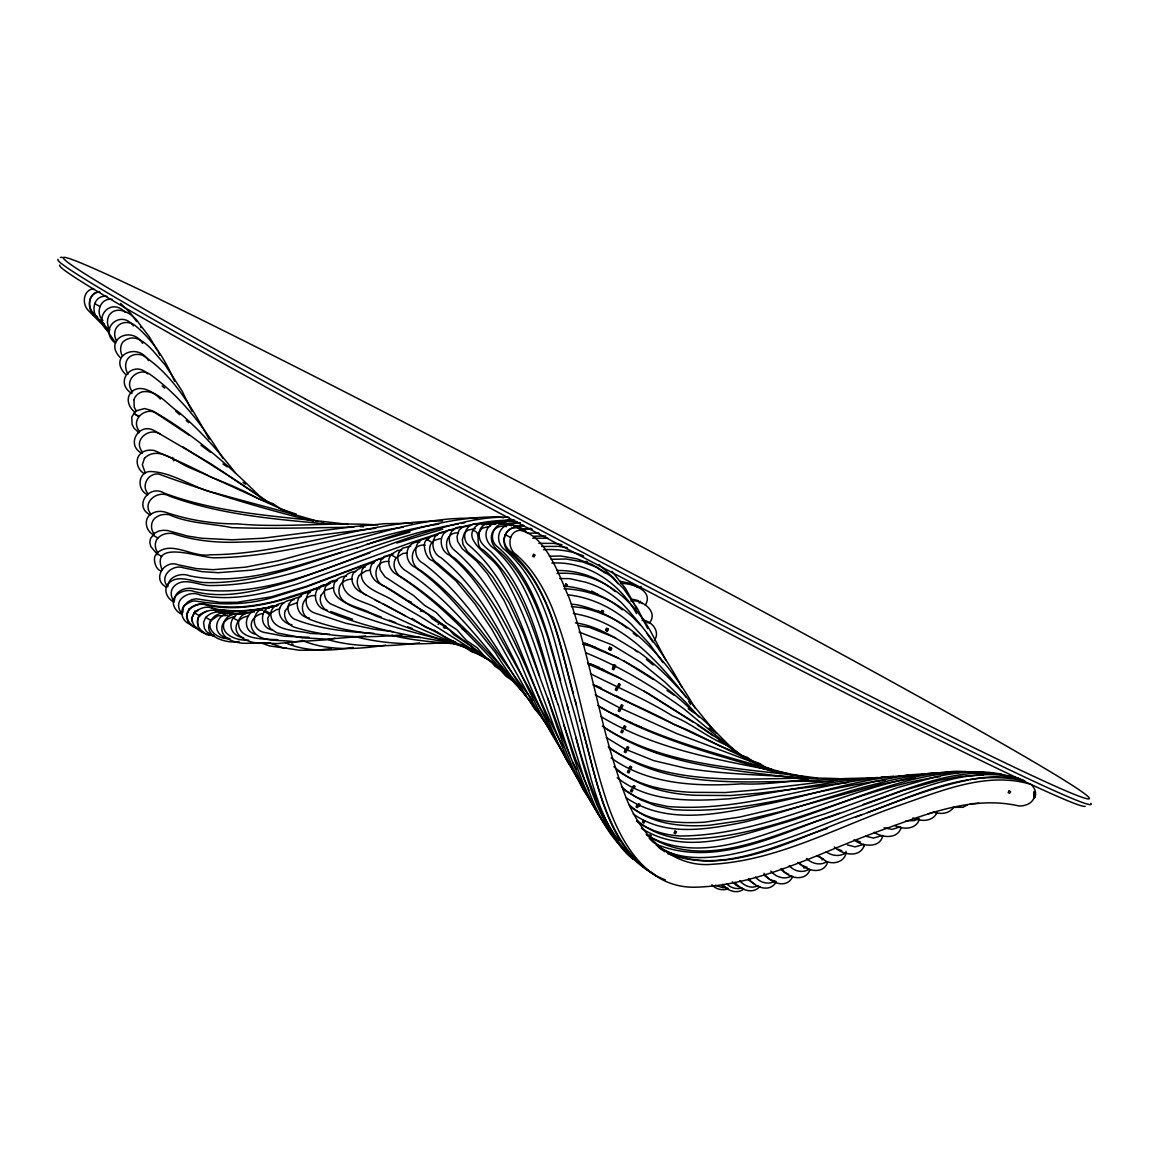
<?xml version="1.0" encoding="UTF-8"?>
<svg xmlns="http://www.w3.org/2000/svg" width="1149" height="1149" viewBox="0 0 1149 1149"><rect width="100%" height="100%" fill="white"/><g stroke="black" fill="none" stroke-linecap="round" stroke-linejoin="round"><path stroke-width="1.5" d="M863.789 846.554L864.091 845.362M133.973 399.637C135.007 395.96 138.526 392.786 142.476 391.78C157.312 389.597 167.266 404.793 178.512 411.974C199.912 430.071 218.64 451.198 235.674 473.273M244.996 613.939L234.741 614.083L218.942 611.9C212.723 608.209 204.594 611.038 199.754 615.893L194.425 612.877L195.071 611.182L192.041 617.587L192.328 621.896M167.811 586.852C167.984 576.496 181.212 572.303 189.556 575.821C246.891 587.656 303.006 562.464 357.353 547.757M227.818 615.476L217.951 615.792L211.028 620.546L205.714 617.315L203.56 622.327L204.421 628.345L206.605 631.72L213.139 636.015M211.028 620.546C200.716 636.259 227.459 644.287 239.093 641.372M174.519 600.367C174.461 591.448 184.86 587.01 192.587 588.547C278.704 602.808 359.58 548.92 440.34 528.238C462.616 521.876 485.539 516.49 508.849 517.265M882.748 835.395C880.565 848.623 862.138 846.612 853.98 839.89M192.041 617.587C191.265 628.374 204.781 635.024 213.973 635.684M846.052 851.38C846.124 861.635 832.953 865.556 825.226 860.644M822.081 859.955L822.296 859.079M441.187 538.35L434.279 540.403L431.88 542.716C420.39 531.843 423.32 558.931 432.613 560.669L455.909 580.834L474.982 603.929L491.671 628.963L535.491 707.31L556.705 740.645M431.88 542.716C426.997 547.814 430.631 559.807 437.941 563.671L461.223 583.836L480.311 606.931L497 631.979L547.585 721.069M206.561 611.153C199.754 613.825 196.307 617.315 198.059 625.961M641.099 586.435L640.797 587.642M133.959 399.737L134.275 407.349L136.444 411.342M199.754 615.893L200.4 614.241C192.271 623.117 202.08 636.647 213.283 634.937M919.444 819.065C916.543 829.549 902.927 829.88 894.798 825.485M1034.861 797.291L1034.157 798.498L1034.1 791.575C1036.384 801.456 1027.292 806.196 1018.962 805.98C971.724 795.051 924.816 814.828 881.024 830.382C820.228 852.07 760.782 885.635 694.829 887.215C644.603 888.048 618.32 838.296 605.236 796.788C585.143 734.369 576.066 668.718 552.023 607.519C543.276 586.924 531.556 566.888 513.876 552.726C507.255 545.689 508.849 531.168 519.994 530.292C546.306 535.448 559.506 576.468 569.286 598.256C592.051 662.442 600.295 730.865 624.869 794.462C638.384 831.761 669.766 868.73 713.27 864.206C779.209 860.113 838.282 826.447 899.638 805.262C940.83 791.043 987.163 771.008 1030.926 784.394C1034.517 787.367 1036.815 792.609 1034.947 797.133M810.002 869.29C806.325 882.274 787.28 878.698 781.894 868.486M827.625 862.08C823.847 875.15 805.55 871.114 798.972 862.497M288.571 604.532C286.647 609.875 289.361 616.022 294.043 618.995C319.307 629.164 346.941 631.864 373.856 633.329M192.127 617.43L195.057 611.225L194.554 612.647M901.103 827.61C897.742 839.287 882.288 837.894 874.13 832.264M341.626 552.31C297.103 567.017 251.444 584.209 203.833 582.529C192.458 582.069 177.319 573.337 168.056 584.065C162.943 590.184 167.438 599.405 174.289 602.062M527.075 532.806C514.982 517.423 495.535 536.195 508.547 549.71C550.342 585.416 559.491 643.526 573.423 693.68M489.646 524.648C480.612 519.492 468.72 528.641 472.584 538.737C479.061 552.324 494.788 558.773 501.811 572.432C535.506 628.977 547.987 694.441 570.105 755.783M472.857 530.393C482.925 532.217 473.316 545.646 483.226 549.94C528.626 588.374 538.608 651.497 558.084 704.682M106.9 296.327C93.471 294.647 90.268 311.752 98.484 319.566L104.43 324.42M112.229 299.343C100.48 297.447 94.879 313.016 102.936 320.528M390.028 556.202L390.775 554.895M395.357 559.204L396.06 557.969M184.386 605.264C185.319 605.207 191.639 600.137 195.172 600.97C220.852 605.351 247.38 605.02 272.615 597.494L306.453 586.895L363.242 565.409M189.571 608.711L187.431 612.632M183.467 607.089L187.373 602.205L191.926 599.577L196.321 598.801L220.177 602.378L237.168 602.306L271.336 596.805L306.797 586.22L393.116 553.832M183.452 607.089L182.777 612.503M398.933 552.382C395.5 559.333 400.053 567.592 406.344 571.154C458.365 605.264 492.634 658.233 533.021 704.136M187.689 612.273C185.133 618.823 190.231 626.234 196.838 627.598M280.04 607.577C282.094 602.133 288.6 599.519 294.043 599.778M285.369 610.593L289.304 605.566L296.514 602.938M189.082 435.141L152.214 410.696L144.53 408.541L136.185 410.825L131.733 416.857L132.121 424.541L134.117 428.275L139.058 432.814M261.082 497.632C229.628 466.393 196.192 436.577 157.542 413.712C146.21 405.654 129.622 419.486 139.446 431.292M134.534 411.859C129.148 407.924 125.959 399.407 130.167 393.576C138.196 382.674 153.549 391.622 160.415 399.019M285.268 610.765C282.668 616.798 287.623 624.726 293.929 627.038C328.944 638.097 366 637.997 402.093 634.866M288.701 604.259L292.708 599.117L301.253 596.446M144.472 458.25L142.332 464.713L145.219 472.799M321.059 595.354L325.023 590.27L333.54 587.656M279.983 607.663C276.852 615.333 284.176 623.993 291.961 624.797M184.314 605.379C178.842 612.101 182.892 623.045 191.51 624.582M803.955 868.199L804.415 867.122M353.705 572.69C349.224 579.484 353.806 588.805 360.757 592.051C404.146 615.347 447.248 638.341 490.508 660.704M359.034 575.706C354.553 582.5 359.134 591.821 366.086 595.067M389.884 556.461C387.026 562.033 389.698 568.942 394.15 572.877C445.783 604.963 483.844 652.316 525.955 694.714M395.213 559.477C392.355 565.049 395.026 571.943 399.479 575.893C444.95 604.546 480.813 644.402 516.849 683.31M654.557 640.079C660.546 631.548 651.526 620.345 642.119 620.374M438.171 624.51L439.177 622.614L440.642 623.347M435.184 620.359L445.97 626.363L444.965 628.259L443.5 627.526M602.148 613.465L603.153 611.57L601.674 610.823L600.683 612.719L602.148 613.465L596.676 610.464M602.55 613.106L603.555 611.196L602.076 610.464L601.085 612.36L602.55 613.106L598.414 610.851M606.902 628.56L605.911 630.456L607.376 631.203L608.381 629.307L606.557 628.173L605.566 630.069L607.031 630.801L608.036 628.905M609.372 649.616L610.363 647.72M610.062 649.774L611.067 647.878M648.711 836.745L649.716 834.849L651.181 835.582L650.176 837.477M937.225 812.041C933.519 821.693 920.938 821.908 912.909 817.944M412.06 523.14L384.57 523.714L353.59 526.63L262.963 538.235L232.256 539.8L201.793 538.263L187.646 536.066L167.582 530.536L163.302 530.278L158.979 530.953L154.641 533.165L150.519 538.536L149.815 542.328L150.778 546.522L155.919 552.655M792.796 876.227C787.252 889.628 769.801 883.021 764.042 873.283M403.084 527.233C340.161 536.009 279.25 557.05 215.28 557.796C202.009 558.73 149.155 537.761 162.311 570.306M321.303 594.88C317.986 601.602 323.041 609.473 329.404 612.173C369.791 629.178 412.85 636.546 455.464 643.354M398.962 552.324L402.495 548.231L410.811 546.005M271.667 629.896C257.146 626.406 260.866 604.173 275.875 605.882M365.727 636.029L327.451 639.146L302.13 637.796L276.995 632.912L270.475 628.618L268.335 625.142L267.76 618.219L270.259 613.465M640.51 601.286L639.217 603.11M863.775 846.583C858.791 858.332 841.729 854.368 834.346 847M645.321 605.135C654.198 590.543 631.691 583.046 620.877 583.419M144.487 458.25C158.332 444.749 177.018 462.889 190.432 468.031C225.994 483.068 260.234 500.131 295.494 515.14M426.552 539.714L432.182 535.937L437.238 535.219M759.748 886.396C753.485 894.755 740.028 889.958 735.116 882.418M953.21 807.934C948.758 813.923 940.313 814.368 933.706 812.242M649.544 622.859C658.664 611.771 642.104 599.089 630.787 600.956M248.601 612.905C229.34 608.525 223.15 634.837 243.66 637.709M354.021 572.13L360.815 567.75L365.052 567.247M359.35 575.146L366.143 570.751L370.38 570.249M156.321 553.646C171 539.599 192.357 557.868 209.951 554.78C288.959 554.407 363.457 520.985 442.509 520.971M205.7 617.53C210.195 612.676 217.793 610.378 224.041 613.006M194.655 612.561L198.748 609.702M158.232 553.028C154.081 548.576 154.339 540.418 159.05 536.985C162.828 533.739 168.056 532.82 172.91 533.538C192.845 540.346 213.815 542.615 234.827 542.271L268.292 541.251L375.795 528.267M302.718 640.955L277.627 643.584L261.024 642.923C251.243 644.043 231.509 636.618 236.953 623.591C238.82 619.311 243.703 616.754 248.127 616.051M161.621 556.691C151.251 547.312 152.975 569.703 161.391 571.01M194.425 612.877C199.265 608.036 207.395 605.193 213.613 608.884L215.466 609.071M189.441 608.869C193.492 604.92 199.323 603.426 204.881 604.029C229.01 609.817 254.202 606.6 277.943 600.51L311.781 589.911L330.898 582.701M743.776 888.996C737.198 894.482 727.102 890.834 722.62 884.313M935.142 811.711L927.789 813.923M967.243 805.076L962.919 807.287L953.038 807.402M882.044 835.553L873.57 838.081L865.757 836.228M918.654 818.576L914.417 820.587L905.9 820.846M900.486 826.82L891.969 829.406L884.055 827.74M845.061 853.262C839.201 856.982 831.589 855.689 826.131 851.811M863.517 844.472L855.1 846.885L847.359 844.903M826.792 861.664C820.3 866.016 811.826 863.574 806.526 858.504M808.953 869.29C802.591 873.326 793.858 871.315 789.219 865.556M775.001 881.24C768.595 884.974 759.992 882.762 755.511 877.046M791.604 875.969C784.609 880.134 775.69 877.046 770.792 871.086M757.923 885.577C751.791 889.24 743.949 885.85 739.841 880.665M478.185 533.395L482.192 528.195L489.977 526.314M839.689 813.133C782.929 831.661 719.331 868.242 658.276 845.118A129.32 99.187 -60.5 0 1 653.695 842.533M861.118 814.928C800.738 834.634 733.005 878.123 667.626 853.621M369.877 552.856L293.139 580.575C260.536 589.968 225.003 600.539 191.179 590.672C185.477 589.911 179.661 591.836 175.711 595.986C170.138 601.975 174.878 611.44 181.7 614.198M863.201 804.415C910.582 788.415 961.21 763.841 1012.111 776.738M867.509 812.558C916.715 794.677 969.454 768.365 1022.983 780.817M329.864 583.635C290.841 598.098 248.744 613.81 206.561 605.221C200.759 602.406 193.506 605.667 189.168 609.559C190.82 605.968 186.87 613.322 186.784 614.557C185.707 621.796 192.716 628.359 199.524 628.948M855.732 817.04C892.859 803.539 929.541 787.711 968.463 780.056M357.282 547.886C402.409 531.685 449.273 516.662 497.732 516.878L503.722 517.754M827.337 828.458C774.641 845.405 708.746 881.297 656.151 845.003M742.139 887.746C736.796 889.814 730.319 887.832 726.556 883.624M332.492 582.098L337.361 580.403C322.093 579.024 319.795 600.568 333.196 604.992C372.362 622.83 414.128 632.28 455.191 643.339M93.644 288.557C83.216 290.166 81.694 303.695 88.229 310.388L104.861 327.206L115.747 343.106M366.904 544.339L410.049 532.03M396.822 543.032L442.71 529.172M727.748 889.053C722.333 890.705 715.568 889.297 711.963 884.701M481.431 524.519L507.786 520.224L514.522 520.095M277.713 605.523C256.112 610.492 232.73 614.141 211.157 607.706M277.857 605.264C258.999 609.659 239.337 612.589 220.048 609.544M461.553 523.427L464.756 522.781M486.257 524.519L507.025 521.66L517.093 521.531M353.131 647.476C330.625 650.995 306.352 652.23 285.11 642.593M335.206 638.212L326.603 639.792L294.316 641.889C281.117 638.945 258.008 644.072 251.746 628.029C249.29 620.747 256.342 613.954 263.265 613.552M235.272 616.697C230.015 617.214 224.227 620 222.317 625.271C218.597 639.203 237.527 643.986 247.782 643.253L269.125 642.923M970.287 779.654C986.761 776.221 1003.853 775.934 1020.441 778.878M978.862 803.266L970.173 803.84M279.437 609.114L276.536 609.573L270.288 613.465L264.945 610.449M284.033 602.88C278.431 603.211 272.198 606.471 270.862 612.345C269.584 632.094 297.591 629.982 310.632 633.458L329.921 634.349M438.947 524.073C374.933 533.696 314.797 560.166 250.827 570.191L218.209 572.705L201.865 571.628L183.495 567.836C173.082 563.857 159.165 575.764 167.18 585.99M458.25 524.001C373.497 537.272 296.198 586.105 209.147 585.545C197.843 585.214 183.38 576.511 173.844 586.55C169.98 590.615 170.483 597.25 174.275 601.257M310.201 592.597C292.564 591.405 293.641 616.74 309.483 618.047M315.53 595.599C300.32 594.234 297.577 615.921 311.451 620.015C346.409 632.998 383.723 635.383 420.505 637.537M99.274 291.53C87.927 293.225 86.893 307.602 93.356 314.97L97.435 317.813L107.891 328.786M99.891 292.004C88.832 292.334 86.635 306.596 93.557 313.404L97.679 317.368M385.619 645.207C358.1 649.228 328.269 651.44 302.101 640.381M513.919 526.213L523.887 525.409M519.247 529.229L530.895 528.368M500.318 524.519L520.138 522.565M513.818 526.4L523.772 525.61M328.226 584.654C310.474 583.405 312.155 608.798 327.465 610.363M503.334 524.562L519.851 523.097M541.61 546.45L559.046 546.393L567.261 547.656M346.553 576.109C341.799 576.18 336.327 578.378 334.46 583.031C328.054 602.593 359.034 606.27 369.576 612.546M351.91 579.125C347.185 579.254 341.67 581.365 339.788 586.047C333.368 605.595 364.362 609.286 374.904 615.562L426.236 634.564L470.516 649.185M355.802 571.671C349.138 571.355 342.531 576.482 342.517 583.319C344.714 600.396 367.493 601.358 378.725 609.2C409.374 624.28 440.613 637.738 472.282 650.176M848.422 782.469L761.098 792.997L730.563 795.539L697.026 795.323C667.296 794.361 636.675 786.677 613.882 766.642M374.287 562.838C369.49 562.881 363.96 565.107 362.136 569.875C356.506 588.317 383.91 593.214 393.863 601.157L420.046 616.352L485.84 658.118M934.941 772.76C869.219 779.999 808.006 806.713 744.193 822.124C707.913 829.334 665.601 837.19 633.257 813.937M915.509 777.744L879.847 784.451L778.677 812.113L744.753 820.142L709.321 825.269C681.371 827.122 650.32 824.565 628.805 804.386M940.083 776.652C853.147 788.645 774.498 838.483 685.666 839.043C668.244 838.066 650.808 832.221 637.451 820.774M331.458 648.582L316.707 650.205L299.243 650.219L282.597 647.663L269.168 642.808M353.748 527.276C313.002 527.578 272.442 529.014 231.753 527.635C210.741 523.326 189.111 523.599 169.032 514.666C164.968 514.106 160.616 514.307 157.111 516.691C150.849 519.779 149.686 528.799 154.383 534.084M383.493 558.486C376.872 558.055 370.237 563.096 370.294 569.976C370.466 575.706 374.201 580.748 379.141 583.405C398.315 593.085 414.933 606.5 433.345 617.343C457.345 636.201 482.408 653.752 506.02 673.084M388.822 561.488C373.21 559.893 371.903 581.581 384.47 586.421M392.714 554.12L384.326 556.475L381.152 559.922A8.345 6.406 -60.5 0 1 380.865 560.497L379.5 565.638L380.305 570.134L385.102 576.927L413.583 595.541L424.656 605.422L435.988 612.345L446.071 622.744L456.756 629.638L466.537 640.625L477.122 647.691L486.171 658.248M401.777 550.041L397.583 550.457L390.875 554.694L396.204 557.696L402.911 553.473L407.105 553.057M60.409 257.462L62.103 257.304M419.773 542.141C404.362 540.648 402.997 562.062 415.249 567.376C447.823 590.155 470.889 622.069 495.334 652.503C510.745 678.125 530.737 700.703 547.111 725.723M425.101 545.143C409.647 543.606 408.34 565.093 420.577 570.392C468.203 604.374 497.531 655.16 532.648 700.359M419.658 642.909C389.382 646.456 357.913 648.165 328.255 639.749M446.817 642.478C417.03 644.876 386.524 644.517 357.353 637.164M428.505 538.68C413.41 536.928 411.73 558.098 423.493 563.513C468.864 598.327 497.388 648.323 526.285 696.395M445.668 532.36C430.157 530.709 429.08 552.296 441.087 557.725C502.759 608.223 521.158 690.434 564.489 754.476M453.956 529.746C438.559 527.879 437.238 549.854 449.374 555.096C482.839 582.198 500.002 622.413 519.233 659.612C536.339 702.369 556.389 744.064 580.532 783.388M457.905 532.863C443.342 532.274 443.327 553.2 454.702 558.112C511.176 607.419 527.994 683.885 563.484 747.166M462.243 527.132C449.058 525.466 445.036 543.075 454.501 550.199C512.756 600.668 527.563 680.151 559.865 746.864M918.338 774.943L923.423 774.584M469.97 525.596L462.602 527.118L459.054 530.149L457.015 536.612L457.647 541.452L462.214 548.676L476.864 561.358L487.334 573.681L504.023 600.367L518.314 630.887L554.852 729.069L567.635 759.848L583.663 790.555L589.925 799.115M475.298 528.612L467.93 530.12L464.383 533.15L462.343 539.628L462.975 544.454L467.542 551.692L482.192 564.36L492.662 576.683L509.352 603.369L523.642 633.903L547.642 698.262M477.697 524.059C466.896 522.45 460.893 535.822 467.284 543.793C507.111 577.114 523.671 628.489 539.57 676.086M309.095 637.293L284.291 636.23L263.494 632.28C247.969 627.943 253.699 605.121 269.369 608.151M893.505 776.307C817.47 781.751 744.667 812.616 667.727 806.526L650.248 802.691L635.368 796.76L623.447 789.464M877.649 777.528C827.553 780.918 778.577 793.04 728.839 798.814C690.908 801.313 648.826 802.591 617.2 777.744M881.082 777.327L892.716 776.796M876.601 777.658L844.802 779.266L755.769 789.981L725.234 792.537L691.698 792.322C665.874 791.115 639.519 786.031 618.018 770.864M885.419 780.128C814.354 788.889 745.414 814.914 673.041 809.542L655.576 805.708L640.697 799.776L627.282 791.56L621.523 786.706M725.68 887.574L722.951 887.732L715.439 885.304M377.978 524.978C331.084 521.804 284.291 528.167 237.584 523.872C214.001 524.045 190.045 520.339 167.452 512.885C162.483 510.802 156.422 510.673 151.783 513.675C142.964 518.098 145.506 531.858 154.268 535.075M907.839 775.36C857.815 778.16 810.289 796.271 761.399 805.119C717.464 814.44 665.817 825.126 626.047 797.665M898.676 776.135L909.017 775.79M543.563 549.696C557.136 549.007 571.01 550.644 583.577 555.972M549.308 556.231L560.884 556.001L577.128 558.874L591.936 564.432L605.796 573.423M551.147 559.319L566.213 559.017L582.457 561.875L597.265 567.448L610.722 576.066L623.376 588.36L637.551 608.826L647.749 628.604M523.729 529.316L532.159 529.143M538.91 533.05L528.597 533.208M545.861 536.023L533.926 536.224M547.872 538.177L532.834 538.278M243.66 613.264L235.128 613.365L215.337 610.421M512.511 520.282C489.761 519.693 467.413 525.079 445.668 531.24L413.453 541.768L298.467 583.591C266.884 592.985 233.261 602.234 200.17 595.053C193.851 591.907 185.951 593.932 181.169 598.859C177.262 602.88 178.009 609.401 181.729 613.351M476.864 518.515C432.268 516.102 389.066 530.192 346.61 541.969L278.834 560.655L245.441 567.189L212.881 569.689L196.493 568.611L178.181 564.82C164.034 559.046 151.496 579.814 166.418 587.125M538.852 543.348L553.717 543.376L561.933 544.64M983.443 775.001L960.334 776.408L939.868 780.157L903.272 790.483L830.325 816.838C774.009 833.528 702.499 873.613 646.212 834.332M551.865 563.067C587.34 560.942 619.799 583.175 636.546 613.652M556.791 570.507C577.875 570.019 599.333 577.688 615.189 591.606M557.006 573.452C598.026 570.392 630.442 596.561 650.19 630.542L665.673 659.828M559.664 578.507L569.689 578.651L585.573 582.198A151.927 116.523 -60.5 0 1 622.485 603.742C645.451 628.991 665.846 656.811 681.817 687.059M234.31 613.781C218.181 608.812 208.4 632.812 226.109 637.652M254.532 611.986C248.313 611.369 240.773 614.227 238.662 620.604C236.148 640.639 264.586 638.844 277.871 639.72M262.877 610.406C246.618 605.782 239.265 630.04 255.523 634.291M965.936 771.568L955.695 771.266C860.486 777.715 776.236 835.237 680.337 836.027C664.74 835.064 649.041 830.54 636.431 821.018M953.469 771.956L908.557 774.914L874.518 781.449L773.349 809.097L739.425 817.14L703.992 822.253C678.729 823.402 651.268 822.641 630.198 806.641M941.232 772.487L942.295 772.53M564.03 588.762C592.827 589.724 621.106 602.794 639.936 624.754M331.142 524.303C276.579 519.362 221.412 515.212 169.391 496.081C158.002 489.345 141.011 502.372 151.022 514.249M319.91 588.791C304.37 586.579 300.909 608.841 315.056 613.164L345.763 623.289L373.813 629.207L392.944 631.663M420.39 611.096L423.809 611.383M320.815 521.603L323.874 521.876M348.118 524.461C286.403 516.375 223.251 515.125 164.063 493.065C149.04 483.887 133.212 506.336 150.189 514.953M360.168 526.572L363.443 526.86M814.813 777.701C743.633 768.092 667.253 767.403 604.374 727.561M817.944 778.462C774.009 775.13 729.816 775.13 686.226 768.308L653.939 760.695L625.774 749.407L606.299 737.543M822.971 778.907L834.849 779.697M807.833 779.596C738.017 770.017 662.729 767.905 602.306 726.082M833.284 781.837C757.909 778.376 673.716 794.936 608.295 746.706M201.563 631.735L203.416 631.936M458.322 644.23C436.074 642.004 413.597 640.955 391.881 635.268M563.8 585.99C584.985 588.116 606.054 595.728 622.241 609.86M567.563 594.78C591.189 597.308 613.537 608.094 631.088 624.008L649.501 643.928L663.002 662.614M571.34 604.115L576.683 604.733A210.368 161.348 -60.5 0 1 626.966 628.029M571.312 606.514L582.012 607.735A210.368 161.348 -60.5 0 1 638.514 636.158C661.666 656.467 679.878 681.687 695.174 708.215M573.337 613.48C622.27 621.279 657.386 660.072 686.168 697.127M575.39 622.844C599.089 626.047 619.541 640.769 639.648 652.618C669.867 674.707 692.703 704.394 715.985 733.134M578.967 625.659L589.437 627.383L615.462 637.824M864.335 778.548C842.993 777.528 821.765 780.774 800.494 780.2C781.004 782.182 761.442 784.853 741.895 783.833C697.515 786.735 648.941 784.982 611.139 757.952M853.52 779.64C772.185 772.501 681.443 795.41 608.64 747.683M230.001 638.585C221.297 639.691 208.342 633.2 209.951 622.973A8.172 6.262 -60.5 0 1 210.87 620.589C214.705 613.652 224.428 610.78 231.523 614.27M286.431 648.295L269.67 645.968L261.254 642.966M1002.086 774.354C979.738 769.615 956.614 772.185 934.539 777.141L897.944 787.482L824.996 813.837C770.189 830.066 703.03 867.682 646.758 835.165M227.416 613.509L230.777 614.026M223.595 637.609L228.838 638.399M973.72 771.984L976.147 772.358M248.644 640.165C238.59 640.898 219.904 635.684 224.012 622.026C226.712 615.146 235.717 612.374 242.439 614.212M860.472 841.958L856.551 840.565M986.474 772.832C916.888 766.498 852.17 801.657 787.41 821.765C741.507 834.806 685.982 857.082 641.501 828.285M989.978 773.378L993.497 773.938M506.594 526.659C500.447 524.648 492.576 528.224 491.643 534.974C490.163 541.495 494.171 548.231 499.585 551.621C524.935 573.94 537.301 606.643 547.929 637.752L568.252 709.206M620.072 581.265L632.381 583.879L637.867 587.354M94.606 303.551L99.992 306.582M291.487 643.928L293.139 644.259M807.101 867.294L801.959 865.441L797.794 862.468M774.9 880.996L770.548 879.919L763.712 874.906M632.266 599.261L637.494 600.41L642.392 603.613M788.631 874.231L784.451 872.436L780.501 868.946M579.125 632.079L611.814 644.747L640.84 662.399L664.768 681.888L685.206 701.737L698.951 716.962M582.859 644.23L589.538 645.896L618.564 658.176M728.064 888.349L722.06 885.865M461.812 645.063L466.882 646.729M480.727 654.7L471.521 651.67L460.218 644.043M258.31 498.853L272.945 503.664L280.959 509.079L296.298 514.149M317.756 521.33C283.76 511.161 249.477 502.716 215.423 493.05C193.032 488.21 171.804 471.291 148.824 471.535C137.018 473.963 137.636 490.81 147.819 494.874M313.275 521.1C260.981 508.303 209.333 492.519 158.619 474.006C148.25 472.871 140.767 485.682 148.02 493.711M420.635 609.904L423.809 610.981M455.55 641.989L449.029 639.806L436.792 631.648M740.272 754.922L747.439 757.421L754.577 762.448M745.328 758.455L759.877 763.539L767.762 769.083M772.315 769.643L676.862 733.622L617.903 706.937L595.268 694.843M780.185 773.607C718.039 755.396 654.04 739.597 597.71 705.429M665.199 879.847C606.873 856.608 597.423 780.659 581.983 727.791M725.895 744.839C707.08 737.227 691.396 723.339 672.395 715.87C646.327 699.569 617.875 687.648 590.514 673.687M737.371 752.882C715.568 745.371 696.38 732.617 674.635 724.746C648.453 710.053 620.029 699.511 593.774 684.732M435.428 630.744L425.719 627.297L412.017 618.464M407.608 626.823L412.592 628.604M805.564 777.112C736.265 762.261 663.275 754.175 600.826 716.488M792.566 775.173C727.188 756.717 660.086 740.76 599.95 706.922M330.826 611.555L352.657 619.297M502.788 524.188C496.598 521.316 487.923 524.317 486.4 531.355C484.706 538.048 488.598 545.114 494.257 548.619C519.607 570.938 531.987 603.642 542.601 634.736L573.753 745.916L584.396 779.525C595.024 808.12 607.62 838.741 633.228 857.053M495.837 524.246C488.785 520.914 479.032 525.323 479.262 533.682C478.085 541.71 485.022 547.025 490.494 551.434C529.833 590.414 540.174 648.137 556.044 699.095M210.166 476.806C226.08 483.198 241.979 489.56 256.888 497.89M653.709 873.814C593.976 840.637 589.48 760.897 571.082 702.154C555.01 649.142 548.188 585.861 503.018 548.274C491.671 536.425 504.095 517.021 518.888 528.167M520.957 529.071C506.494 522.651 498.565 541.811 508.346 551.29C553.516 588.862 560.324 652.158 576.41 705.156M408.268 600.927L411.486 602.177M405.338 615.878L382.832 603.627M369.964 612.69L381.238 617.042M389.281 620.158L395.716 622.643M841.772 850.677L838.167 849.226M590.126 663.749L599.778 667.598M621.394 679.03L587.814 663.792M596.417 685.982L601.056 687.834M585.43 643.469L596.345 647.878M823.503 859.093L816.91 855.646M592.985 684.861C651.512 714.233 710.771 741.45 769.141 769.313M160.515 434.221C149.284 426.552 132.48 440.211 142.39 451.93M636.46 725.321L642.162 727.705M651.454 750.541L657.989 753.256M754.922 884.27L747.942 879.574M739.726 886.856L736.15 885.348L732.33 881.786M375.105 600.123L379.744 602.22M201.693 631.505L199.38 630.04M1021.892 779.539L1024.822 780.86M1018.301 778.103C965.864 764.975 913.929 791.891 865.355 808.479C820.285 825.025 776.25 845.808 728.811 854.856C705.357 858.863 679.131 860.098 658.248 846.914M584.223 642.894C624.036 658.521 661.881 680.625 692.229 710.886C709.967 723.784 723.453 741.45 740.272 755.31M585.889 652.847C620.905 666.923 653.092 686.628 683.612 708.617C703.289 724.804 722.606 741.134 742.742 756.717M587.556 662.801L616.065 676.029L649.171 694.025L698.348 724.976L750.685 761.528M523.298 530.737L524.217 531.168M511.52 525.825C497.804 516.131 485.036 537.129 497.503 546.838C536.382 580.245 547.096 633.53 560.583 680.481M641.817 618.435L648.208 622.973M586.076 561.229L587.541 561.962M596.949 594.047L598.414 594.78L591.62 591.031M464.44 630.298L465.905 631.031L461.912 628.776M444.505 625.631L445.97 626.363M615.864 695.605L621.753 698.793M615.577 714.405L618.579 716.028M629.092 721.701L632.108 723.324M505.258 534.558L510.587 537.56M133.614 413.367L138.943 416.369M133.456 413.425L138.785 416.441M152.501 535.003L157.93 537.991M264.141 611.44L269.469 614.471M233.132 618.004L238.633 620.977M114.641 342.589C98.441 328.93 120.875 308.894 133.413 325.899M643.842 691.009L693.206 722.147M623.763 660.847L653.264 679.461M601.674 668.632L609.2 673.242M182.806 446.846L227.229 474.896M208.63 475.858C191.021 466.681 172.738 458.494 154.426 450.595C149.327 449.403 143.524 450.422 139.848 454.343C134.519 460.232 137.636 469.884 144.099 473.56M385.561 587.01L428.017 614.327L432.383 618.837L449.661 629.968L453.898 634.736L471.033 646.14L474.939 650.707L496.066 664.926L505.603 675.957L513.029 680.955M109.141 331.601C91.231 320.154 110.089 296.227 124.968 312.111M201.018 445.324L210.569 452.376M598.959 564.561L613.839 578.062L617.918 583.635M142.232 453.424C124.839 445.266 139.331 420.85 155.201 431.205L210.166 463.363L270.791 503.635M666.966 690.52L674.19 695.246M655.964 875.725C603.426 842.964 596.274 774.182 579.872 719.805M222.978 463.995L227.229 466.839M228.694 475.873L247.753 488.598M817.786 855.675L825.212 860.63M479.564 653.939L494.084 663.691M498.781 666.822L505.962 671.662M502.084 671.016L495.075 666.305L490.953 661.522M659.253 847.976L664.826 851.739M242.927 482.422L245.57 484.217M268.406 502.601L249.218 489.575M688.237 708.804L694.958 713.4M697.457 725.062L713.055 735.733M709.048 727.949L714.204 731.568M719.001 739.956L743.992 757.521M131.934 393.576C113.019 381.841 133.227 359.106 147.718 373.856M200.558 630.097L203.675 632.539M635.268 650.348L637.149 651.842M633.185 633.142L636.891 636.201M646.47 659.54L653.135 665.041M162.081 385.92L164.695 388.118M142.663 343.35C131.115 324.765 102.85 340.133 120.415 357.727M748.631 878.511C753.988 886.439 767.949 892.759 775.044 883.61A18.37 14.09 -60.5 0 0 776.236 881.484M175.783 411.256L179.675 414.688M186.167 420.419L188.766 422.703M148.494 360.585C137.607 341.555 107.345 355.845 125.5 374.315M615.419 838.827C583.721 800.824 571.513 751.073 558.184 704.481M120.631 303.437L130.613 313.289L136.731 321.605M611.986 571.326L625.53 588.532L634.42 604.302M649.185 838.31L652.905 842.088M100.178 319.939L103.941 323.788M205.915 633.688L206.892 634.751M518.156 685.321L521.402 688.883M538.967 713.716L534.314 708.617L528.454 698.678M519.147 685.967L521.445 688.624M618.952 840.68C605.537 823.416 597.178 802.921 589.724 782.541L580.374 753.371L568.741 711.26M646.772 633.329L652.948 642.133M549.294 728.093L551.319 730.994M572.619 769.083L567.75 762.117L559.951 747.209M598.342 813.162C574.069 778.649 560.181 737.988 547.743 698.061M603.699 822.181C583.951 794.993 573.466 762.591 560.181 732.071L548.059 699.224M606.586 826.361L608.496 829.147M140.508 326.689L141.097 327.68M157.571 350.617L149.14 336.542L139.086 323.458C134.074 314.697 117.557 303.853 109.342 314.941C106.555 319.479 106.958 325.598 109.902 329.964M657.96 646.341L659.411 648.941M688.797 701.551L690.535 704.495M222.949 458.451C203.732 426.796 180.953 396.506 150.433 374.675C139.402 366.043 122.728 380.175 132.552 391.924M209.161 439.148C191.94 408.053 173.169 374.675 142.49 355.199C137.708 353.619 131.618 354.179 128.228 358.229C124.738 362.179 124.839 369.619 128.142 374.043M589.02 790.21L575.434 758.8L563.843 724.933M576.281 769.212L572.748 762.29M122.44 356.118C120.013 351.896 119.927 346.38 122.627 342.273C138.656 327.551 155.359 354.653 164.91 364.592L182.088 391.048L192.084 411.428M158.318 352.125L159.812 355.156M116.638 340.865C113.837 336.427 113.938 330.309 117.442 326.359C121.851 321.39 129.894 321.375 134.936 325.382C152.989 340.003 165.47 360.255 174.648 381.324M635.124 605.81L636.503 608.812M172.709 457.388L173.686 460.778M575.821 737.198C584.913 772.315 594.55 808.537 615.246 838.827A129.32 99.187 -60.5 0 0 633.056 859.294M575.161 700.129L580.116 721.069M567.003 704.165L568.985 712.524M1090.789 803.352A584.022 14.262 27.8 0 1 575.362 548.533A584.022 14.262 27.8 0 1 58.139 259.372M1085.144 806.296A579.785 14.161 27.8 0 1 555.068 542.5A579.785 14.161 27.8 0 1 59.906 265.074M533.61 554.349L532.619 556.245L534.084 556.992L535.089 555.096L533.61 554.349M565.883 583.994L564.891 585.889L566.356 586.622L567.362 584.726L565.883 583.994M609.602 647.146L608.597 649.041L610.837 650.348L611.842 648.453L609.602 647.146M614.184 664.682L613.178 666.578L614.658 667.325L615.663 665.429L614.184 664.682M613.25 667.138L612.245 669.034L613.724 669.781L614.715 667.885L613.25 667.138M616.281 687.949L615.289 689.845L616.754 690.578L617.76 688.682L616.281 687.949M618.794 683.727L617.789 685.623L619.268 686.355L620.273 684.459L618.794 683.727M619.167 708.933L618.176 710.829L619.641 711.561L620.647 709.665L619.167 708.933M621.494 704.825L620.503 706.721L621.968 707.454L622.973 705.558L621.494 704.825M621.853 730.218L620.848 732.114L622.313 732.847L623.318 730.951L621.853 730.218M624.395 725.881L623.404 727.777L624.869 728.509L625.875 726.613L624.395 725.881M625.286 749.995L624.28 751.891L625.76 752.624L626.751 750.728L625.286 749.995M627.368 746.663L626.363 748.559L627.842 749.306L628.848 747.41L627.368 746.663M630.226 766.326L629.235 768.236L630.7 768.968L631.706 767.072L630.226 766.326M628.402 770.318L627.411 772.214L628.876 772.961L629.882 771.065L628.402 770.318M631.476 789.277L630.485 791.173L631.95 791.905L632.955 790.009L631.476 789.277M633.63 785.672L632.625 787.568L634.104 788.315L635.095 786.419L633.63 785.672M636.991 804.989L636 806.885L637.465 807.618L638.471 805.722L636.991 804.989M638.657 803.855L637.652 805.751L639.117 806.497L640.122 804.602L638.657 803.855M643.44 820.429L642.449 822.325L643.914 823.072L644.919 821.176L643.44 820.429M674.994 831.1L674.003 832.996L675.468 833.729L676.474 831.833L674.994 831.1M1009.138 790.799L1008.147 792.695L1009.612 793.428L1010.617 791.532L1009.138 790.799M305.045 398.804A579.785 14.161 27.8 0 0 1089.094 798.828A579.785 14.161 27.8 0 0 335.278 387.012A579.785 14.161 27.8 0 0 305.045 398.804"/></g></svg>
